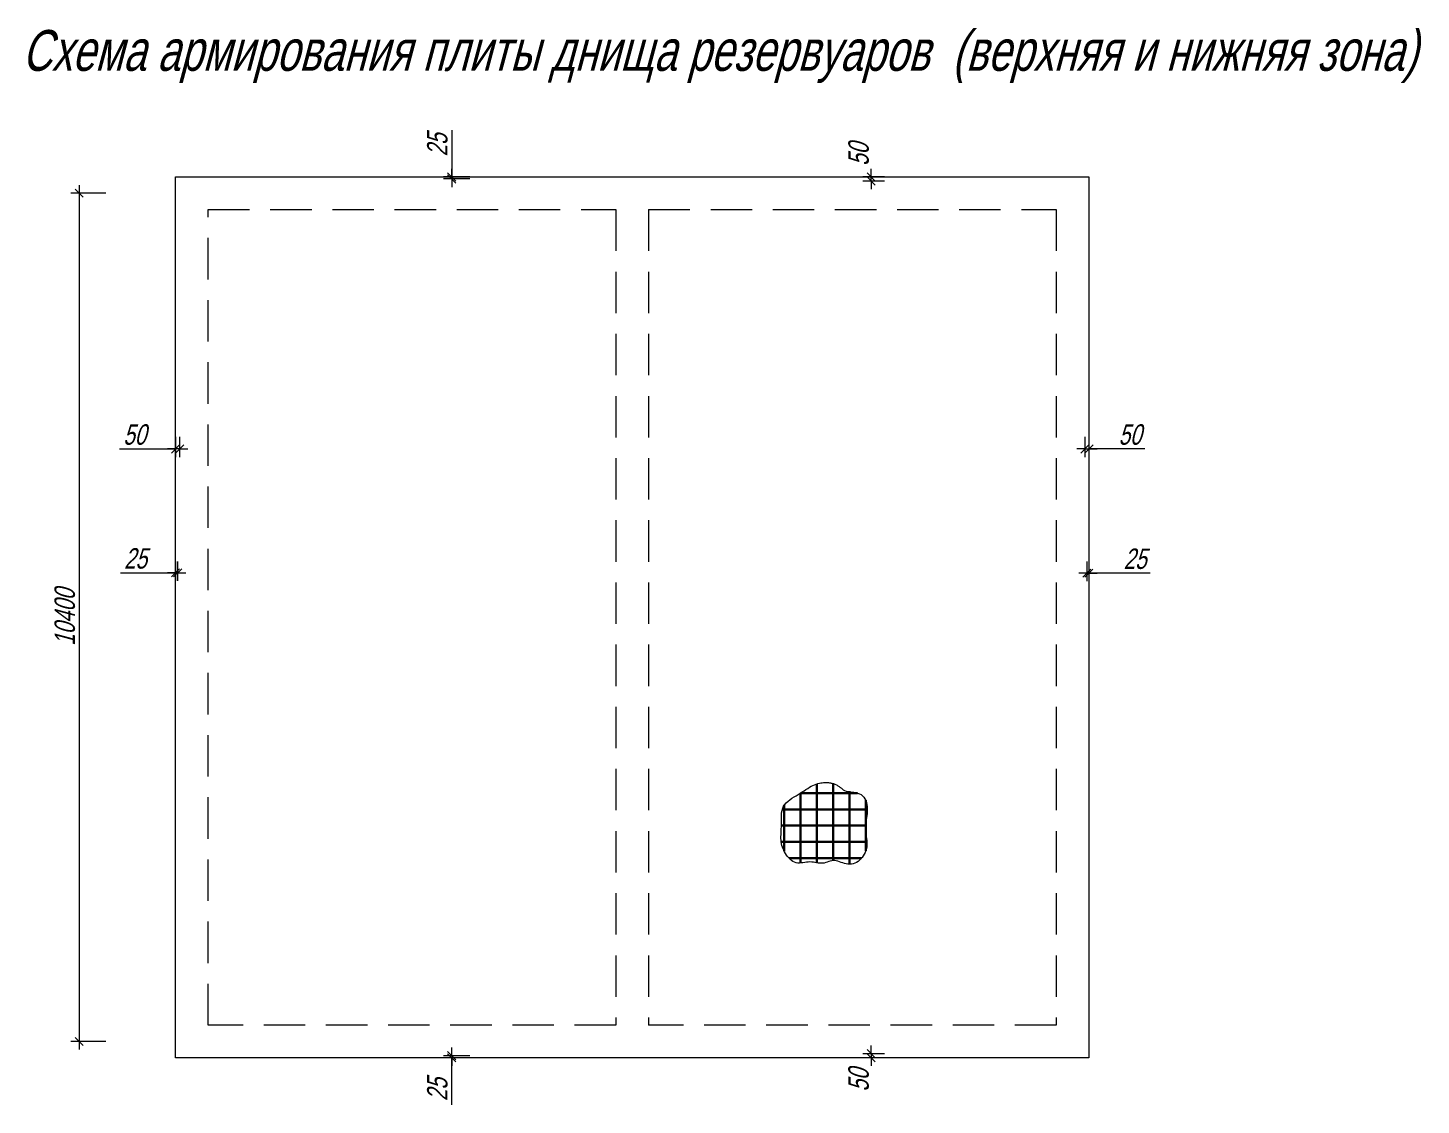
# Model space of a CAD drawing. Header units: millimetres. Extents: x 5929542 to 6152618, y 10240044 to 10382466.
# Drawn here: x 6057858 to 6074944, y 10267767 to 10280976 of the extents above; entities that cross this region are included whole.
import ezdxf

# ---------------------------------------------------------------- set-up
doc = ezdxf.new("R2010")
doc.units = ezdxf.units.MM
doc.header["$PDMODE"] = 35
doc.linetypes.add('штриховая', pattern=[19.05, 12.7, -6.35])
doc.layers.get('Defpoints').update_dxf_attribs({"color": 253})
for name, color, linetype, lineweight in [('КЖ-Арматура', 240, 'Continuous', 30), ('КЖ-Штриховка', 252, 'Continuous', 9), ('Построения', 7, 'Continuous', 13), ('Размеры', 172, 'Continuous', 13), ('Текст', 134, 'Continuous', 13)]:
    doc.layers.add(name, color=color, linetype=linetype, lineweight=lineweight)
doc.styles.add('GOST 2.304', font='mipgost.ttf', dxfattribs={"width": 0.75, "oblique": 15})
doc.dimstyles.new('SPDS', dxfattribs={"dimtxt": 2.5, "dimasz": 1, "dimexe": 1, "dimexo": 1, "dimgap": 0.5, "dimtad": 1, "dimdec": 0, "dimrnd": 0.001, "dimtxsty": 'GOST 2.304', "dimblk": 'OBLIQUE', "dimcen": 2.5, "dimdle": 1, "dimclrd": 256, "dimclre": 256, "dimclrt": 256, "dimadec": 0, "dimazin": 2, "dimtfac": 0.75, "dimtdec": 0, "dimtmove": 1, "dimatfit": 3, "dimfxl": 1, "dimtolj": 1, "dimlwd": -1, "dimlwe": -1, "dimarcsym": 0})

# ---------------------------------------------------------------- blocks, each defined once
blk = doc.blocks.new('_Oblique')
at = {"color": 0, "linetype": 'ByBlock', "lineweight": -2}
blk.add_line((-0.5, -0.5), (0.5, 0.5), dxfattribs=at)
blk = doc.blocks.new('*D280')
at = {"layer": 'Defpoints', "color": 0, "ltscale": 100, "transparency": 16777216}
for p in [(6058913, 10278948), (6058487, 10268548), (6058913, 10268548)]:
    blk.add_point(p, dxfattribs=at)
at = {"layer": 'Размеры', "ltscale": 100, "transparency": 16777216}
for p, q in [((6058487, 10279048), (6058487, 10268448)), ((6058813, 10278948), (6058387, 10278948)), ((6058813, 10268548), (6058387, 10268548))]:
    blk.add_line(p, q, dxfattribs=at)
at = {"layer": 'Размеры', "ltscale": 100, "transparency": 16777216, "xscale": 100, "yscale": 100, "zscale": 100}
for p, rotation in [((6058487, 10278948), 90), ((6058487, 10268548), 270)]:
    blk.add_blockref('_Oblique', p, dxfattribs=dict(at, rotation=rotation))
at = {"layer": 'Размеры', "ltscale": 100, "transparency": 16777216, "insert": (6058312, 10273748), "char_height": 250, "attachment_point": 5, "rotation": 90, "style": 'GOST 2.304'}
blk.add_mtext('\\A1;10400', dxfattribs=at)
blk = doc.blocks.new('*D282')
at = {"layer": 'Defpoints', "color": 0, "ltscale": 100, "transparency": 16777216}
for p in [(6068199, 10279148), (6068464, 10279148), (6068464, 10279098)]:
    blk.add_point(p, dxfattribs=at)
at = {"layer": 'Размеры', "ltscale": 100, "transparency": 16777216}
for p, q in [((6068364, 10279148), (6068099, 10279148)), ((6068199, 10279148), (6068199, 10279248)), ((6068199, 10279098), (6068199, 10279148)), ((6068364, 10279098), (6068099, 10279098)), ((6068199, 10279098), (6068199, 10278998))]:
    blk.add_line(p, q, dxfattribs=at)
at = {"layer": 'Размеры', "ltscale": 100, "transparency": 16777216, "xscale": 100, "yscale": 100, "zscale": 100}
for p, rotation in [((6068199, 10279148), 270), ((6068199, 10279098), 90)]:
    blk.add_blockref('_Oblique', p, dxfattribs=dict(at, rotation=rotation))
at = {"layer": 'Размеры', "ltscale": 100, "transparency": 16777216, "insert": (6068047, 10279423), "char_height": 250, "attachment_point": 5, "rotation": 90, "style": 'GOST 2.304'}
blk.add_mtext('\\A1;50', dxfattribs=at)
blk = doc.blocks.new('*D286')
at = {"layer": 'Defpoints', "color": 0, "ltscale": 100, "transparency": 16777216}
for p in [(6059670, 10276060), (6059720, 10276060), (6059670, 10275813)]:
    blk.add_point(p, dxfattribs=at)
at = {"layer": 'Размеры', "ltscale": 100, "transparency": 16777216}
for p, q in [((6059670, 10275960), (6059670, 10275713)), ((6059720, 10275960), (6059720, 10275713)), ((6058983, 10275813), (6059670, 10275813)), ((6059670, 10275813), (6059570, 10275813)), ((6059720, 10275813), (6059670, 10275813)), ((6059720, 10275813), (6059670, 10275813)), ((6059720, 10275813), (6059820, 10275813))]:
    blk.add_line(p, q, dxfattribs=at)
at = {"layer": 'Размеры', "ltscale": 100, "transparency": 16777216, "xscale": 100, "yscale": 100, "zscale": 100}
blk.add_blockref('_Oblique', (6059670, 10275813), dxfattribs=at)
at = {"layer": 'Размеры', "ltscale": 100, "transparency": 16777216, "xscale": 100, "yscale": 100, "zscale": 100, "rotation": 180}
blk.add_blockref('_Oblique', (6059720, 10275813), dxfattribs=at)
at = {"layer": 'Размеры', "ltscale": 100, "transparency": 16777216, "insert": (6059167, 10275988), "char_height": 250, "attachment_point": 5, "style": 'GOST 2.304'}
blk.add_mtext('\\A1;50', dxfattribs=at)
blk = doc.blocks.new('*D287')
at = {"layer": 'Defpoints', "color": 0, "ltscale": 100, "transparency": 16777216}
for p in [(6070821, 10276060), (6070871, 10276060), (6070871, 10275813)]:
    blk.add_point(p, dxfattribs=at)
at = {"layer": 'Размеры', "ltscale": 100, "transparency": 16777216}
for p, q in [((6070821, 10275960), (6070821, 10275713)), ((6070871, 10275960), (6070871, 10275713)), ((6070821, 10275813), (6070721, 10275813)), ((6070821, 10275813), (6070871, 10275813)), ((6070821, 10275813), (6070871, 10275813)), ((6070871, 10275813), (6070971, 10275813)), ((6071557, 10275813), (6070871, 10275813))]:
    blk.add_line(p, q, dxfattribs=at)
at = {"layer": 'Размеры', "ltscale": 100, "transparency": 16777216, "xscale": 100, "yscale": 100, "zscale": 100}
blk.add_blockref('_Oblique', (6070821, 10275813), dxfattribs=at)
at = {"layer": 'Размеры', "ltscale": 100, "transparency": 16777216, "xscale": 100, "yscale": 100, "zscale": 100, "rotation": 180}
blk.add_blockref('_Oblique', (6070871, 10275813), dxfattribs=at)
at = {"layer": 'Размеры', "ltscale": 100, "transparency": 16777216, "insert": (6071373, 10275988), "char_height": 250, "attachment_point": 5, "style": 'GOST 2.304'}
blk.add_mtext('\\A1;50', dxfattribs=at)
blk = doc.blocks.new('*D288')
at = {"layer": 'Defpoints', "color": 0, "ltscale": 100, "transparency": 16777216}
for p in [(6068464, 10268398), (6068199, 10268348), (6068464, 10268348)]:
    blk.add_point(p, dxfattribs=at)
at = {"layer": 'Размеры', "ltscale": 100, "transparency": 16777216}
for p, q in [((6068364, 10268398), (6068099, 10268398)), ((6068199, 10268398), (6068199, 10268498)), ((6068199, 10268398), (6068199, 10268348)), ((6068364, 10268348), (6068099, 10268348)), ((6068199, 10268348), (6068199, 10268248))]:
    blk.add_line(p, q, dxfattribs=at)
at = {"layer": 'Размеры', "ltscale": 100, "transparency": 16777216, "xscale": 100, "yscale": 100, "zscale": 100}
for p, rotation in [((6068199, 10268398), 270), ((6068199, 10268348), 90)]:
    blk.add_blockref('_Oblique', p, dxfattribs=dict(at, rotation=rotation))
at = {"layer": 'Размеры', "ltscale": 100, "transparency": 16777216, "insert": (6068047, 10268073), "char_height": 250, "attachment_point": 5, "rotation": 90, "style": 'GOST 2.304'}
blk.add_mtext('\\A1;50', dxfattribs=at)
blk = doc.blocks.new('*D289')
at = {"layer": 'Defpoints', "color": 0, "ltscale": 100, "transparency": 16777216}
for p in [(6070845, 10274532), (6070870, 10274532), (6070870, 10274290)]:
    blk.add_point(p, dxfattribs=at)
at = {"layer": 'Размеры', "ltscale": 100, "transparency": 16777216}
for p, q in [((6070845, 10274432), (6070845, 10274190)), ((6070870, 10274432), (6070870, 10274190)), ((6070845, 10274290), (6070745, 10274290)), ((6070845, 10274290), (6070870, 10274290)), ((6070845, 10274290), (6070870, 10274290)), ((6070870, 10274290), (6070970, 10274290)), ((6071620, 10274290), (6070870, 10274290))]:
    blk.add_line(p, q, dxfattribs=at)
at = {"layer": 'Размеры', "ltscale": 100, "transparency": 16777216, "xscale": 100, "yscale": 100, "zscale": 100}
blk.add_blockref('_Oblique', (6070845, 10274290), dxfattribs=at)
at = {"layer": 'Размеры', "ltscale": 100, "transparency": 16777216, "xscale": 100, "yscale": 100, "zscale": 100, "rotation": 180}
blk.add_blockref('_Oblique', (6070870, 10274290), dxfattribs=at)
at = {"layer": 'Размеры', "ltscale": 100, "transparency": 16777216, "insert": (6071436, 10274465), "char_height": 250, "attachment_point": 5, "style": 'GOST 2.304'}
blk.add_mtext('\\A1;25', dxfattribs=at)
blk = doc.blocks.new('*D290')
at = {"layer": 'Defpoints', "color": 0, "ltscale": 100, "transparency": 16777216}
for p in [(6059670, 10274532), (6059695, 10274532), (6059670, 10274294)]:
    blk.add_point(p, dxfattribs=at)
at = {"layer": 'Размеры', "ltscale": 100, "transparency": 16777216}
for p, q in [((6059670, 10274432), (6059670, 10274194)), ((6059695, 10274432), (6059695, 10274194)), ((6058994, 10274294), (6059670, 10274294)), ((6059670, 10274294), (6059570, 10274294)), ((6059695, 10274294), (6059670, 10274294)), ((6059695, 10274294), (6059670, 10274294)), ((6059695, 10274294), (6059795, 10274294))]:
    blk.add_line(p, q, dxfattribs=at)
at = {"layer": 'Размеры', "ltscale": 100, "transparency": 16777216, "xscale": 100, "yscale": 100, "zscale": 100}
blk.add_blockref('_Oblique', (6059670, 10274294), dxfattribs=at)
at = {"layer": 'Размеры', "ltscale": 100, "transparency": 16777216, "xscale": 100, "yscale": 100, "zscale": 100, "rotation": 180}
blk.add_blockref('_Oblique', (6059695, 10274294), dxfattribs=at)
at = {"layer": 'Размеры', "ltscale": 100, "transparency": 16777216, "insert": (6059178, 10274469), "char_height": 250, "attachment_point": 5, "style": 'GOST 2.304'}
blk.add_mtext('\\A1;25', dxfattribs=at)
blk = doc.blocks.new('*D291')
at = {"layer": 'Defpoints', "color": 0, "ltscale": 100, "transparency": 16777216}
for p in [(6063056, 10279148), (6063377, 10279148), (6063377, 10279123)]:
    blk.add_point(p, dxfattribs=at)
at = {"layer": 'Размеры', "ltscale": 100, "transparency": 16777216}
for p, q in [((6063056, 10279723), (6063056, 10279148)), ((6063277, 10279148), (6062956, 10279148)), ((6063056, 10279148), (6063056, 10279248)), ((6063056, 10279123), (6063056, 10279148)), ((6063056, 10279123), (6063056, 10279148)), ((6063277, 10279123), (6062956, 10279123)), ((6063056, 10279123), (6063056, 10279023))]:
    blk.add_line(p, q, dxfattribs=at)
at = {"layer": 'Размеры', "ltscale": 100, "transparency": 16777216, "xscale": 100, "yscale": 100, "zscale": 100}
for p, rotation in [((6063056, 10279148), 270), ((6063056, 10279123), 90)]:
    blk.add_blockref('_Oblique', p, dxfattribs=dict(at, rotation=rotation))
at = {"layer": 'Размеры', "ltscale": 100, "transparency": 16777216, "insert": (6062881, 10279539), "char_height": 250, "attachment_point": 5, "rotation": 90, "style": 'GOST 2.304'}
blk.add_mtext('\\A1;25', dxfattribs=at)
blk = doc.blocks.new('*D292')
at = {"layer": 'Defpoints', "color": 0, "ltscale": 100, "transparency": 16777216}
for p in [(6063377, 10268373), (6063056, 10268348), (6063377, 10268348)]:
    blk.add_point(p, dxfattribs=at)
at = {"layer": 'Размеры', "ltscale": 100, "transparency": 16777216}
for p, q in [((6063277, 10268373), (6062956, 10268373)), ((6063056, 10268373), (6063056, 10268473)), ((6063056, 10268373), (6063056, 10268348)), ((6063056, 10268373), (6063056, 10268348)), ((6063277, 10268348), (6062956, 10268348)), ((6063056, 10268348), (6063056, 10268248)), ((6063056, 10267773), (6063056, 10268348))]:
    blk.add_line(p, q, dxfattribs=at)
at = {"layer": 'Размеры', "ltscale": 100, "transparency": 16777216, "xscale": 100, "yscale": 100, "zscale": 100}
for p, rotation in [((6063056, 10268373), 270), ((6063056, 10268348), 90)]:
    blk.add_blockref('_Oblique', p, dxfattribs=dict(at, rotation=rotation))
at = {"layer": 'Размеры', "ltscale": 100, "transparency": 16777216, "insert": (6062881, 10267957), "char_height": 250, "attachment_point": 5, "rotation": 90, "style": 'GOST 2.304'}
blk.add_mtext('\\A1;25', dxfattribs=at)

msp = doc.modelspace()

# ---------------------------------------------------------------- linework, layer by layer
at = {"layer": 'КЖ-Арматура', "ltscale": 2}
for p, q in [((6067532.90623, 10271705.32204), (6067532.90623, 10270738.79405)), ((6067732.90623, 10271709.89977), (6067732.90623, 10270765.49327)), ((6067932.90623, 10271615.32338), (6067932.90623, 10270719.91931)), ((6067132.91045, 10271443.68252), (6067132.91045, 10270882.96928)), ((6067332.90623, 10271593.92839), (6067332.90623, 10270735.60921)), ((6067333.20114, 10271594.11775), (6068030.81849, 10271594.11775)), ((6068132.90623, 10271506.1703), (6068132.90623, 10270884.20568)), ((6067110.55528, 10271394.11775), (6068152.41778, 10271394.11775)), ((6067099.36717, 10271194.11775), (6068132.90623, 10271194.11775)), ((6067097.71814, 10270994.11775), (6068147.60112, 10270994.11775)), ((6067194.64778, 10270794.11775), (6068081.49269, 10270794.11775))]:
    msp.add_line(p, q, dxfattribs=at)
at = {"layer": 'КЖ-Штриховка', "ltscale": 2}
msp.add_open_spline([(6067848.08981, 10271642.40262), (6067837.28892, 10271651.41433), (6067825.99559, 10271660.2368), (6067825.99559, 10271660.2368), (6067809.05559, 10271673.47051), (6067789.16095, 10271685.56875), (6067789.16095, 10271685.56875), (6067759.31899, 10271703.71611), (6067711.74919, 10271715.05068), (6067711.74919, 10271715.05068), (6067647.91919, 10271730.2596), (6067486.27271, 10271703.61979), (6067316.11791, 10271575.36309), (6067082.82715, 10271455.3309), (6067107.99911, 10271195.72873), (6067082.11267, 10271011.04672), (6067135.90734, 10270851.09062), (6067272.07641, 10270703.97439), (6067454.11003, 10270770.05821), (6067609.11376, 10270707.16794), (6067749.85964, 10270799.92479), (6067911.63015, 10270689.18452), (6068090.28916, 10270767.01209), (6068171.23404, 10270958.60229), (6068110.74646, 10271163.71296), (6068168.29513, 10271363.29895), (6068128.44354, 10271599.91616), (6067890.80093, 10271606.16651), (6067858.8907, 10271633.3909), (6067848.08981, 10271642.40262)], degree=3, dxfattribs=at)
at = {"layer": 'Построения', "linetype": 'штриховая', "ltscale": 40}
for p, q in [((6065070.05896, 10278747.94097), (6065070.41076, 10268747.94097)), ((6065470.05896, 10278747.94097), (6065470.41076, 10268747.94097))]:
    msp.add_line(p, q, dxfattribs=at)
at = {"layer": 'Построения', "ltscale": 100}
msp.add_lwpolyline([(6059669.70715, 10279147.94097), (6070870.41076, 10279147.94097), (6070870.41076, 10268347.94097), (6059669.70715, 10268347.94097)], close=True, dxfattribs=at)
at = {"layer": 'Построения', "linetype": 'штриховая', "ltscale": 40}
for points in [[(6065070.41076, 10268747.94097), (6060069.70715, 10268747.94097), (6060069.70715, 10278747.94097), (6065070.05896, 10278747.94097)], [(6065470.05896, 10278747.94097), (6070470.41076, 10278747.94097), (6070470.41076, 10268747.94097), (6065470.41076, 10268747.94097)]]:
    msp.add_lwpolyline(points, dxfattribs=at)

# ---------------------------------------------------------------- texts
at = {"layer": 'Текст', "ltscale": 100, "style": 'GOST 2.304', "oblique": 15, "width": 0.75}
msp.add_text('Схема армирования плиты днища резервуаров  (верхняя и нижняя зона)', height=500, dxfattribs=at).set_placement((6057786.77055, 10280448.93451))

# ---------------------------------------------------------------- dimensions: what is measured, and where the dimension line sits
at = {"layer": 'Размеры', "ltscale": 100}
for base, p1, p2, angle, override, picture, middle in [((6063056.37658, 10279147.94097), (6063377.4748, 10279122.94097), (6063377.4748, 10279147.94097), 90, {"dimscale": 100}, '*D291', (6063070.10417, 10279539.19254)), ((6068198.78301, 10279147.94097), (6068464.22967, 10279097.94097), (6068464.22967, 10279147.94097), 90, {"dimscale": 100, "dimlfac": 1, "dimtxsty": 'GOST 2.304', "dimtolj": 1}, '*D282', (6068221.71415, 10279422.68202)), ((6070871.11438, 10275812.95405), (6070821.11438, 10276060.16622), (6070871.11438, 10276060.16622), 180, {"dimscale": 100}, '*D287', (6071373.39612, 10275901.64456)), ((6063056.37658, 10268347.94097), (6063377.4748, 10268372.94097), (6063377.4748, 10268347.94097), 270, {"dimscale": 100}, '*D292', (6063070.10417, 10267956.6894)), ((6068198.78301, 10268347.94097), (6068464.22967, 10268397.94097), (6068464.22967, 10268347.94097), 270, {"dimscale": 100, "dimlfac": 1, "dimtxsty": 'GOST 2.304', "dimtolj": 1}, '*D288', (6068221.71415, 10268073.19993))]:
    dim = msp.add_linear_dim(base=base, p1=p1, p2=p2, angle=angle, dimstyle='SPDS', override=override, dxfattribs=at)
    dim.commit()
    dim.dimension.update_dxf_attribs({"geometry": picture, "text_midpoint": middle, "dimtype": 160})
dim = msp.add_linear_dim(base=(6058486.56843, 10268547.94097), p1=(6058913.35528, 10278947.94097), p2=(6058913.35528, 10268547.94097), angle=90, dimstyle='SPDS', override={"dimscale": 100, "dimlfac": 1, "dimtxsty": 'GOST 2.304', "dimtolj": 1}, dxfattribs=at)
dim.commit()
dim.dimension.update_dxf_attribs({"geometry": '*D280', "text_midpoint": (6058311.56843, 10273747.94097)})
for base, p1, p2, picture, middle in [((6059669.70715, 10275812.95405), (6059719.70715, 10276060.16622), (6059669.70715, 10276060.16622), '*D286', (6059167.4254, 10275901.64456)), ((6059669.70715, 10274293.68181), (6059694.70715, 10274532.15255), (6059669.70715, 10274532.15255), '*D290', (6059177.95041, 10274432.12419)), ((6070870.41076, 10274289.56323), (6070845.41076, 10274532.15255), (6070870.41076, 10274532.15255), '*D289', (6071435.86781, 10274369.70336))]:
    dim = msp.add_linear_dim(base=base, p1=p1, p2=p2, dimstyle='SPDS', override={"dimscale": 100}, dxfattribs=at)
    dim.commit()
    dim.dimension.update_dxf_attribs({"geometry": picture, "text_midpoint": middle, "dimtype": 160})

doc.saveas('drawing.dxf')
